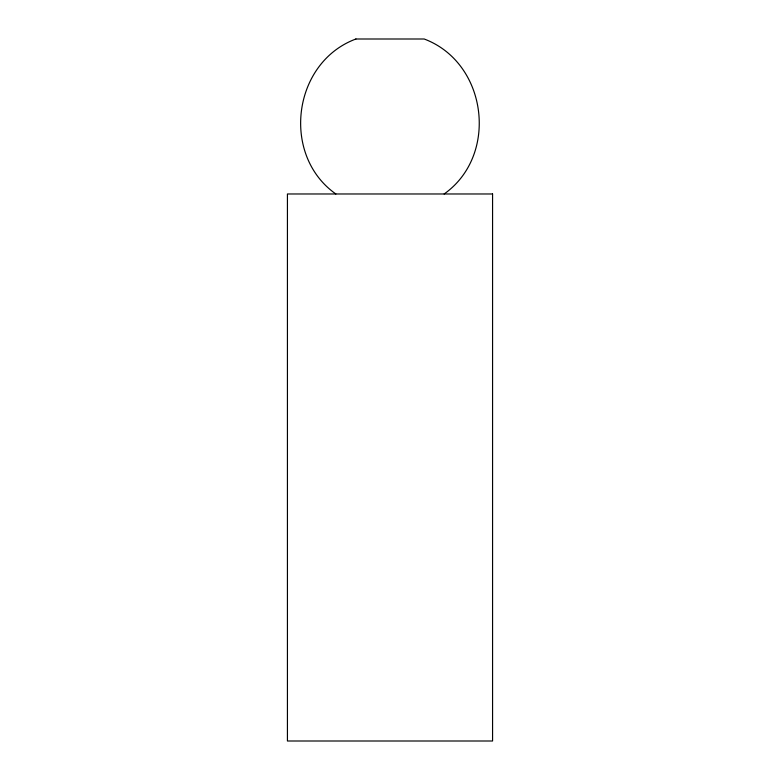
<?xml version="1.0" encoding="UTF-8"?>
<svg xmlns="http://www.w3.org/2000/svg" width="780" height="780" viewBox="0 0 780 780"><rect width="100%" height="100%" fill="white"/><g stroke="black" fill="none" stroke-linecap="round" stroke-linejoin="round"><path stroke-width="1.17" d="M444.142 193.976C499.054 155.142 487.402 62.751 424.193 39L355.816 39M355.914 39C292.5 62.507 280.741 155.249 335.858 193.976M492.57 193.976L287.43 193.976L287.43 741L492.57 741L492.57 193.976"/></g></svg>
